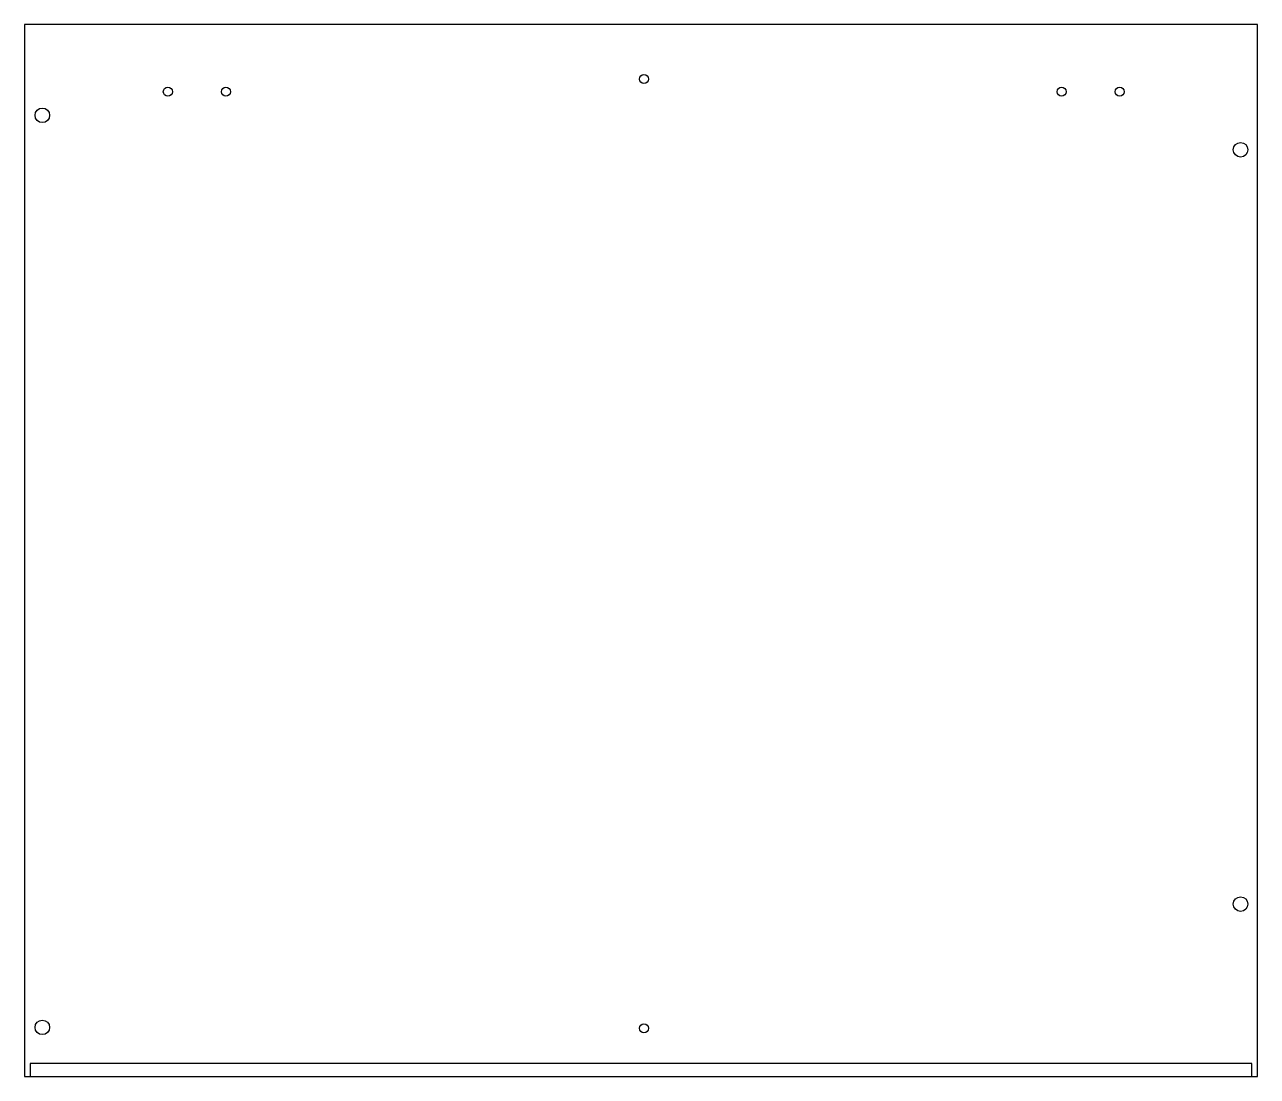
# Model space of a CAD drawing. Header units: metres. Extents: x 0 to 680, y 0 to 580.
import ezdxf

# ---------------------------------------------------------------- set-up
doc = ezdxf.new("R2010")
doc.units = ezdxf.units.M

msp = doc.modelspace()

# ---------------------------------------------------------------- linework, layer by layer
at = {"layer": 'borda_externa'}
msp.add_lwpolyline([(0, 0), (680, 0), (680, 580), (0, 580), (0, 0)], close=True, dxfattribs=at)
at = {"layer": 'FURO_5.0_1.0'}
for centre in [(341.65, 550), (79, 543), (111, 543), (572, 543), (604, 543), (341.65, 26.5)]:
    msp.add_circle(centre, 2.5, dxfattribs=at)
at = {"layer": 'FURO_8.0_12.5'}
for centre in [(9.75, 530), (670.75, 511), (670.75, 95), (9.75, 27)]:
    msp.add_circle(centre, 4, dxfattribs=at)
at = {"layer": 'USINAR_13.0_Desbaste'}
msp.add_lwpolyline([(3, 0), (677, 0), (677, 7), (3, 7), (3, 0)], close=True, dxfattribs=at)

doc.saveas('drawing.dxf')
